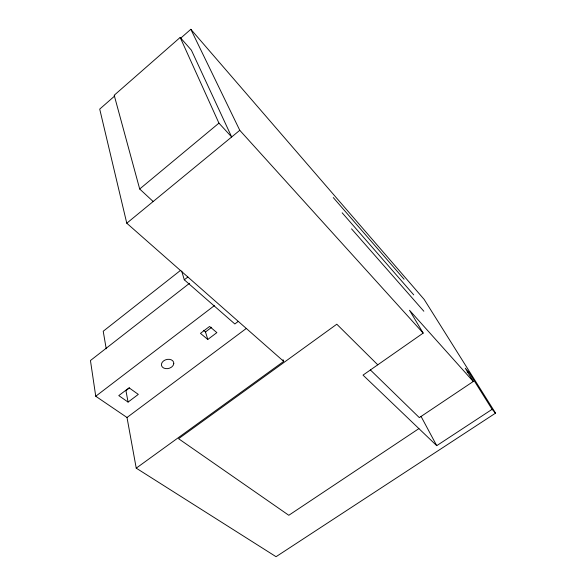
<?xml version="1.0" encoding="UTF-8"?>
<svg xmlns="http://www.w3.org/2000/svg" width="586" height="586" viewBox="0 0 586 586"><rect width="100%" height="100%" fill="white"/><g stroke="black" fill="none" stroke-linecap="round" stroke-linejoin="round"><path stroke-width="0.88" d="M180.173 37.438L218.937 123.133L231.668 136.978L191.38 50.154L180.173 37.438L114.197 95.254L139.695 189.007L153.166 201.511M114.783 95.906L99.715 109.106L126.774 223.215L283.712 361.386L136.23 468.155L276.057 556.7L495.551 413.137L424.161 299.424L190.831 29.3L180.554 38.302M139.695 189.007L218.937 123.133M126.774 223.215L239.777 130.312L190.831 29.3M180.576 270.344L103.217 331.244L106.22 348.78M238.282 321.392L234.847 323.977L184.297 279.8L187.872 277.01M189.542 283.272L90.449 360.529L95.745 396.253L127.008 417.496L136.23 468.155M95.745 396.253L214.395 305.614M129.535 387.888L125.931 390.613L128.078 402.084L138.311 394.393L129.074 387.815L118.775 395.609L128.078 402.084M207.796 339.455L200.456 333.368L209.583 326.453L216.871 332.621L207.796 339.455L205.488 331.962L211.707 327.259M127.008 417.496L246.083 328.621M370.367 369.927L419.327 417.62L473.268 381.486L409.511 310.265L423.173 333.097L363.027 375.113L436.731 445.668L492.108 409.328L495.551 413.137M418.909 428.608L288.803 515.284L178.569 438.702L336.804 324.212L377.765 364.822M467.13 372.125L468.888 372.264L492.108 409.328M203.496 330.306L205.488 331.962M239.777 130.312L423.173 333.097M468.888 372.264L465.291 368.22L473.268 381.486M351.519 228.833L423.839 311.239M342.158 212.799L413.738 294.875M333.244 197.541L404.084 279.229M421.034 416.375L436.731 445.668M283.045 359.709L283.712 361.386M181.667 271.047L184.297 279.8M173.778 363.672L173.119 365.488L171.625 367.07L169.522 368.191A6.278 4.585 -14.1 0 1 161.524 365.518A6.278 4.585 -14.1 0 1 167.31 359.372A6.278 4.585 -14.1 0 1 173.778 363.672"/></g></svg>
